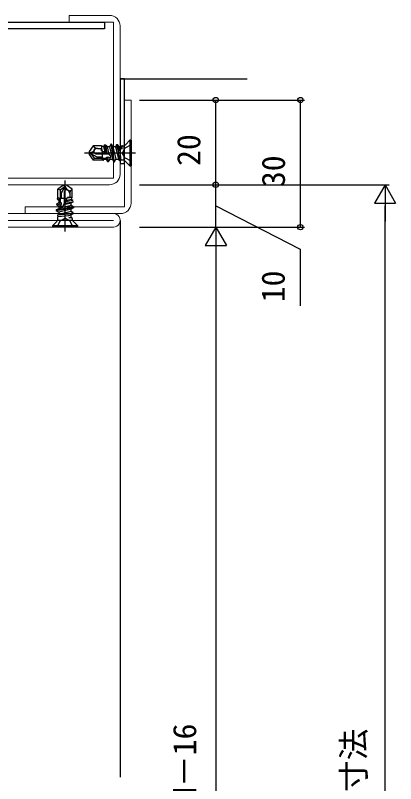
# Model space of a CAD drawing. Units: millimetres, scale not verified. Extents: x -437 to 438, y -281 to 279.
# Drawn here: x -276.5 to -186.7, y -38.5 to 142.8 of the extents above; entities that cross this region are included whole.
import ezdxf
from ezdxf.enums import TextEntityAlignment as Align

# ---------------------------------------------------------------- set-up
doc = ezdxf.new("R2010")
doc.units = ezdxf.units.MM
doc.header["$LTSCALE"] = 2
doc.layers.add('0-2_YKK_11', color=211, linetype='Continuous', lineweight=18)
doc.layers.add('0-3_YKK_11E', color=4, linetype='Continuous', lineweight=18)
for name, color, linetype in [('0-4_YKK_12', 2, 'Continuous'), ('0-5_YKK_13', 4, 'Continuous'), ('0-7_YKK_D', 6, 'Continuous'), ('0-9_YSS_K', 3, 'Continuous')]:
    doc.layers.add(name, color=color, linetype=linetype)
doc.styles.add('ＭＳ ゴシック', font='')
doc.styles.get('ＭＳ ゴシック').set_extended_font_data('MS Gothic')

msp = doc.modelspace()

# ---------------------------------------------------------------- linework, layer by layer
at = {"layer": '0-2_YKK_11'}
for p, q in [((-328.2, 94.425), (-253.4, 94.425)), ((-253.4, 92.825), (-328.2, 92.825))]:
    msp.add_line(p, q, dxfattribs=at)
for points in [[(-249.2, 98.525), (-249.2, 122.825), (-250.8, 122.825), (-250.8, 97.625), (-274.2, 97.625), (-274.2, 96.025), (-251.7, 96.025)], [(-285.8, 94.425), (-285.8, 96.025), (-253.4, 96.025)]]:
    msp.add_lwpolyline(points, dxfattribs=at)
for centre, radius, start, end in [((-251.7, 98.525), 2.5, 270.00001, 359.99999), ((-253.4, 94.425), 1.6, 269.99999, 90.00001)]:
    msp.add_arc(centre, radius, start, end, dxfattribs=at)
at = {"layer": '0-3_YKK_11E'}
for p, q in [((-251.8, 140.325), (-251.8, 105.325)), ((-254.3, 102.825), (-287.3, 102.825))]:
    msp.add_line(p, q, dxfattribs=at)
msp.add_lwpolyline([(-288.2, 116.926), (-288.2, 104.426), (-253.4, 104.426), (-253.4, 141.225), (-263.8, 141.225), (-263.8, 142.825), (-254.3, 142.825)], dxfattribs=at)
for centre, start, end in [((-254.3, 140.325), 0.00001, 89.99999), ((-254.3, 105.325), 270.00001, 359.99999)]:
    msp.add_arc(centre, 2.5, start, end, dxfattribs=at)
at = {"layer": '0-4_YKK_12'}
msp.add_line((-251.8, 94.426), (-251.8, -37.042), dxfattribs=at)
at = {"layer": '0-5_YKK_13'}
for p, q in [((-250.527, 112.298), (-249.5, 113.326)), ((-249.5, 113.326), (-249.5, 107.326)), ((-249.2, 113.326), (-249.5, 113.326)), ((-249.2, 113.326), (-249.2, 107.326)), ((-259.12, 110.686), (-259.2, 110.326)), ((-258.182, 112.026), (-259.12, 110.686)), ((-257.957, 111.782), (-258.182, 112.026)), ((-256.2, 112.026), (-258.182, 112.026)), ((-257.905, 111.027), (-257.967, 110.938)), ((-257.139, 111.426), (-256.2, 111.426)), ((-256.2, 112.026), (-256.2, 110.866)), ((-255.744, 111.776), (-256.2, 112.026)), ((-256.166, 111.12), (-256.2, 111.35)), ((-256.2, 111.35), (-256.067, 110.805)), ((-256, 110.774), (-256, 108.978)), ((-255.529, 112.147), (-255.744, 111.776)), ((-255.744, 111.776), (-255.438, 110.516)), ((-255.148, 112.217), (-255.529, 112.147)), ((-255.529, 112.147), (-255.192, 110.524)), ((-255.148, 112.217), (-254.893, 111.776)), ((-254.836, 110.307), (-255.148, 112.217)), ((-254.334, 111.776), (-254.893, 111.776)), ((-254.893, 111.776), (-254.48, 110.077)), ((-253.959, 112.426), (-254.334, 111.776)), ((-254.334, 111.776), (-253.629, 108.876)), ((-253.959, 112.426), (-253.254, 108.226)), ((-253.859, 112.426), (-253.959, 112.426)), ((-253.154, 108.226), (-253.859, 112.426)), ((-253.859, 112.426), (-253.483, 111.776)), ((-253.483, 111.776), (-252.778, 108.876)), ((-252.924, 111.776), (-253.483, 111.776)), ((-252.647, 112.255), (-252.924, 111.776)), ((-252.924, 111.776), (-252.219, 108.876)), ((-252.338, 112.234), (-252.647, 112.255)), ((-252.338, 112.234), (-252.073, 111.776)), ((-252.292, 111.008), (-252.031, 108.551)), ((-252.073, 111.776), (-251.909, 111.101)), ((-251.514, 111.776), (-252.073, 111.776)), ((-251.909, 111.101), (-251.601, 108.646)), ((-251.381, 112.006), (-251.514, 111.776)), ((-251.514, 111.776), (-251.381, 111.229)), ((-251.234, 112.006), (-251.381, 112.006)), ((-251.381, 112.006), (-251.381, 111.229)), ((-250.82, 108.646), (-250.82, 112.006)), ((-248.2, 110.326), (-260.2, 110.326)), ((-258.727, 110.43), (-259.2, 110.326)), ((-258.7, 110.237), (-259.2, 110.326)), ((-259.2, 110.326), (-259.12, 109.965)), ((-259.12, 109.965), (-258.7, 110.237)), ((-259.12, 109.965), (-258.182, 108.626)), ((-258.7, 110.237), (-257.922, 109.126)), ((-258.7, 110.237), (-257.295, 109.426)), ((-257.922, 109.126), (-258.182, 108.626)), ((-257.922, 109.126), (-256, 109.126)), ((-257.824, 110.291), (-257.537, 110.126)), ((-257.537, 110.126), (-254.75, 110.126)), ((-257.295, 109.426), (-256, 109.426)), ((-255.786, 108.55), (-255.881, 109.189)), ((-255.786, 108.55), (-255.598, 108.876)), ((-255.662, 109.136), (-255.598, 108.876)), ((-255.598, 108.876), (-255.039, 108.876)), ((-255.118, 109.202), (-255.039, 108.876)), ((-254.741, 108.36), (-255.039, 108.876)), ((-254.95, 109.362), (-254.741, 108.36)), ((-254.51, 108.318), (-254.689, 109.411)), ((-254.51, 108.318), (-254.188, 108.876)), ((-254.292, 109.303), (-254.188, 108.876)), ((-254.188, 108.876), (-253.629, 108.876)), ((-253.254, 108.226), (-253.629, 108.876)), ((-253.154, 108.226), (-252.778, 108.876)), ((-252.778, 108.876), (-252.219, 108.876)), ((-252.031, 108.551), (-252.219, 108.876)), ((-250.714, 109.181), (-251.323, 110.326)), ((-249.2, 108.426), (-250.714, 109.181)), ((-256.2, 108.626), (-258.182, 108.626)), ((-254.741, 108.36), (-254.51, 108.318)), ((-253.254, 108.226), (-253.154, 108.226)), ((-252.031, 108.551), (-251.601, 108.646)), ((-251.234, 108.646), (-251.601, 108.646)), ((-250.527, 108.353), (-249.5, 107.326)), ((-249.5, 107.326), (-249.2, 107.326)), ((-264.8, 91.825), (-264.8, 103.825)), ((-265.161, 102.745), (-266.5, 101.808)), ((-266, 101.548), (-266.5, 101.808)), ((-266.5, 99.825), (-266.5, 101.808)), ((-264.889, 102.326), (-266, 101.548)), ((-264.889, 102.326), (-265.7, 100.92)), ((-264.8, 102.825), (-265.161, 102.745)), ((-265.161, 102.745), (-264.889, 102.326)), ((-264.889, 102.326), (-264.8, 102.825)), ((-264.695, 102.352), (-264.8, 102.825)), ((-264.439, 102.745), (-264.8, 102.825)), ((-263.1, 101.808), (-264.439, 102.745)), ((-264.099, 101.53), (-264.188, 101.593)), ((-263.343, 101.582), (-263.1, 101.808)), ((-263.1, 99.825), (-263.1, 101.808)), ((-266, 101.548), (-266, 99.625)), ((-265.7, 100.92), (-265.7, 99.625)), ((-264.834, 101.449), (-265, 101.162)), ((-265, 101.162), (-265, 98.375)), ((-263.775, 99.825), (-264.321, 99.693)), ((-263.1, 99.825), (-264.26, 99.825)), ((-264.006, 99.791), (-263.775, 99.825)), ((-263.7, 100.765), (-263.7, 99.825)), ((-263.35, 99.369), (-263.1, 99.825)), ((-266.765, 98.367), (-266.807, 98.136)), ((-266.807, 98.136), (-265.715, 98.314)), ((-266.807, 98.136), (-266.25, 97.814)), ((-266.765, 98.367), (-266.25, 98.664)), ((-265.763, 98.575), (-266.765, 98.367)), ((-266.575, 99.412), (-265.936, 99.506)), ((-266.575, 99.412), (-266.25, 99.224)), ((-265.989, 99.287), (-266.25, 99.224)), ((-266.25, 99.224), (-266.25, 98.664)), ((-265.923, 98.744), (-266.25, 98.664)), ((-263.35, 97.959), (-266.25, 97.254)), ((-264.352, 99.625), (-266.147, 99.625)), ((-263.35, 98.519), (-265.049, 98.106)), ((-264.819, 98.461), (-262.909, 98.774)), ((-263.35, 99.369), (-264.61, 99.063)), ((-262.978, 99.155), (-264.601, 98.817)), ((-262.978, 99.155), (-263.35, 99.369)), ((-262.909, 98.774), (-263.35, 98.519)), ((-263.35, 97.959), (-263.35, 98.519)), ((-262.7, 97.584), (-263.35, 97.959)), ((-262.909, 98.774), (-262.978, 99.155)), ((-262.7, 97.584), (-266.9, 96.879)), ((-266.9, 96.779), (-262.7, 97.484)), ((-266.9, 96.879), (-266.25, 97.254)), ((-266.9, 96.879), (-266.9, 96.779)), ((-266.9, 96.779), (-266.25, 96.404)), ((-265.823, 97.918), (-266.25, 97.814)), ((-266.25, 97.814), (-266.25, 97.254)), ((-263.35, 97.109), (-266.25, 96.404)), ((-263.35, 96.549), (-266.25, 95.844)), ((-266.25, 96.404), (-266.25, 95.844)), ((-262.7, 97.484), (-263.35, 97.109)), ((-263.35, 96.549), (-263.35, 97.109)), ((-262.871, 96.273), (-263.35, 96.549)), ((-262.891, 95.964), (-262.871, 96.273)), ((-262.7, 97.484), (-262.7, 97.584)), ((-266.7, 92.825), (-265.945, 94.34)), ((-264.118, 95.917), (-266.575, 95.657)), ((-266.575, 95.657), (-266.25, 95.844)), ((-266.575, 95.657), (-266.48, 95.227)), ((-264.025, 95.535), (-266.48, 95.227)), ((-266.48, 94.86), (-266.48, 95.227)), ((-266.48, 94.445), (-263.12, 94.445)), ((-265.945, 94.34), (-264.8, 94.949)), ((-263.35, 95.699), (-264.025, 95.535)), ((-263.35, 95.139), (-263.896, 95.007)), ((-263.12, 95.007), (-263.896, 95.007)), ((-262.891, 95.964), (-263.35, 95.699)), ((-263.35, 95.139), (-263.35, 95.699)), ((-263.12, 95.007), (-263.35, 95.139)), ((-263.12, 94.86), (-263.12, 95.007)), ((-266.773, 94.153), (-267.8, 93.125)), ((-261.8, 93.125), (-267.8, 93.125)), ((-267.8, 93.125), (-267.8, 92.825)), ((-261.8, 92.825), (-267.8, 92.825)), ((-262.827, 94.153), (-261.8, 93.125)), ((-261.8, 92.825), (-261.8, 93.125))]:
    msp.add_line(p, q, dxfattribs=at)
msp.add_lwpolyline([(-251.8, 107.825), (-250.8, 107.825), (-250.8, 127.825), (-251.8, 127.825)], close=True, dxfattribs=at)
msp.add_lwpolyline([(-251.8, 107.825), (-250.8, 107.825), (-250.8, 127.825), (-251.8, 127.825)], close=True, dxfattribs=at)
for points in [[(-254.437, 110.057), (-256.2, 110.866), (-256.166, 111.12), (-256.067, 110.805)], [(-252.338, 112.234), (-252.292, 111.008), (-252.647, 112.255)], [(-249.2, 112.226), (-250.714, 111.471), (-251.323, 110.326)], [(-255.786, 108.55), (-256.2, 108.626), (-255.881, 109.189), (-255.662, 109.136), (-255.118, 109.202), (-254.95, 109.362), (-254.689, 109.411), (-254.292, 109.303), (-254.001, 109.338)], [(-255.438, 110.516), (-255.192, 110.524), (-254.836, 110.307), (-254.48, 110.077)], [(-266.575, 99.412), (-266.5, 99.825), (-265.936, 99.506), (-265.989, 99.287), (-265.923, 98.744), (-265.763, 98.575), (-265.715, 98.314), (-265.823, 97.918), (-265.787, 97.626)], [(-265.068, 98.063), (-264.26, 99.825), (-264.006, 99.791), (-264.321, 99.693)], [(-264.61, 99.063), (-264.601, 98.817), (-264.819, 98.461), (-265.049, 98.106)], [(-262.891, 95.964), (-264.118, 95.917), (-262.871, 96.273)], [(-262.9, 92.825), (-263.655, 94.34), (-264.8, 94.949)]]:
    msp.add_lwpolyline(points, dxfattribs=at)
for centre, radius, start, end in [((-259, 111.661), 1.26, 282.5, 325), ((-257.599, 110.68), 0.449, 145, 240), ((-257.139, 112.541), 1.115, 222.84567, 270), ((-258.399, 111.373), 0.603, 325, 42.84567), ((-257.139, 110.491), 0.935, 90, 145), ((-251.234, 113.006), 1, 270, 315), ((-258.454, 109.2), 1.26, 60, 102.5), ((-254.75, 109.376), 0.75, 357.14861, 90), ((-251.234, 107.646), 1, 45, 90), ((-265.926, 102.08), 1.26, 330, 12.5), ((-264.445, 101.225), 0.449, 55, 150), ((-263.465, 102.625), 1.26, 192.5, 235), ((-263.753, 102.024), 0.603, 235, 312.84567), ((-262.585, 100.765), 1.115, 132.84567, 180), ((-264.635, 100.765), 0.935, 0, 55), ((-265.75, 98.375), 0.75, 267.14861, 0), ((-267.48, 94.86), 1, 315, 0), ((-262.12, 94.86), 1, 180, 225)]:
    msp.add_arc(centre, radius, start, end, dxfattribs=at)
at = {"layer": '0-7_YKK_D'}
for p, q in [((-247.2, 122.825), (-228.2, 122.825)), ((-247.2, 122.825), (-208.2, 122.825)), ((-229.2, 102.825), (-229.2, 122.825)), ((-209.2, 92.825), (-209.2, 122.825)), ((-247.2, 102.825), (-188.2, 102.825)), ((-247.2, 102.825), (-228.2, 102.825)), ((-247.2, 102.825), (-228.2, 102.825)), ((-229.2, 92.825), (-229.2, 102.825)), ((-189.2, 102.825), (-191.7, 98.495)), ((-189.2, 102.825), (-186.7, 98.495)), ((-189.2, 102.825), (-189.2, 94.165)), ((-191.7, 98.495), (-186.7, 98.495)), ((-189.2, -169.908), (-189.2, 97.825)), ((-247.2, 92.826), (-228.2, 92.826)), ((-247.2, 92.825), (-228.2, 92.825)), ((-247.2, 92.825), (-208.2, 92.825)), ((-229.2, 92.826), (-231.7, 88.495)), ((-229.2, 92.826), (-226.7, 88.495)), ((-229.2, 92.826), (-229.2, 84.165)), ((-231.7, 88.495), (-226.7, 88.495)), ((-229.2, 87.826), (-229.2, -163.908))]:
    msp.add_line(p, q, dxfattribs=at)
msp.add_lwpolyline([(-229.2, 97.825), (-209.255, 87.632), (-209.255, 74.257)], dxfattribs=at)
for centre in [(-229.2, 122.825), (-209.2, 122.825), (-229.2, 102.825), (-229.2, 102.825), (-209.2, 92.825)]:
    msp.add_circle(centre, 0.637, dxfattribs=at)
at = {"layer": '0-9_YSS_K'}
for p, q in [((-328.519, 141.225), (-255.519, 141.225)), ((-255.519, 141.225), (-255.519, 139.625)), ((-255.519, 139.625), (-328.519, 139.625)), ((-251.8, 127.825), (-221.8, 127.825))]:
    msp.add_line(p, q, dxfattribs=at)

# ---------------------------------------------------------------- texts
at = {"layer": '0-7_YKK_D', "style": 'ＭＳ ゴシック'}
for s, p in [('20', (-231.2, 107.286)), ('30', (-211.2, 102.286)), ('10', (-211.255, 75.106)), ('Hn＝既設枠H－16', (-232.18, -80.57)), ('既設枠H寸法', (-192.223, -66.787))]:
    msp.add_text(s, height=5.499, rotation=90, dxfattribs=at).set_placement(p, align=Align.BOTTOM_LEFT)

doc.saveas('drawing.dxf')
